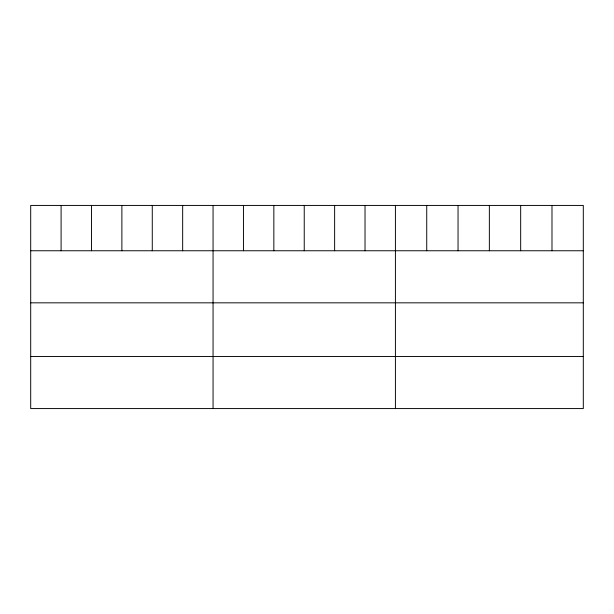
<?xml version="1.0" encoding="UTF-8"?>
<svg xmlns="http://www.w3.org/2000/svg" width="614" height="614" viewBox="0 0 614 614"><rect width="100%" height="100%" fill="white"/><g stroke="black" fill="none" stroke-linecap="round" stroke-linejoin="round"><path stroke-width="0.92" d="M583.3 250.758L583.3 408.571L30.7 408.571L30.7 205.429L583.3 205.429L583.3 250.758L30.7 250.758M30.7 302.832L583.3 302.832M30.7 356.496L583.3 356.496M551.986 205.429L551.986 250.758M520.672 205.429L520.672 250.758M489.358 205.429L489.358 250.758M458.044 205.429L458.044 250.758M426.73 205.429L426.73 250.758M395.416 205.429L395.416 408.571M365.023 205.429L365.023 250.758M334.63 205.429L334.63 250.758M304.237 205.429L304.237 250.758M273.844 205.429L273.844 250.758M243.451 205.429L243.451 250.758M213.058 205.429L213.058 408.571M182.665 205.429L182.665 250.758M152.272 205.429L152.272 250.758M121.879 205.429L121.879 250.758M91.486 205.429L91.486 250.758M61.093 205.429L61.093 250.758"/></g></svg>
